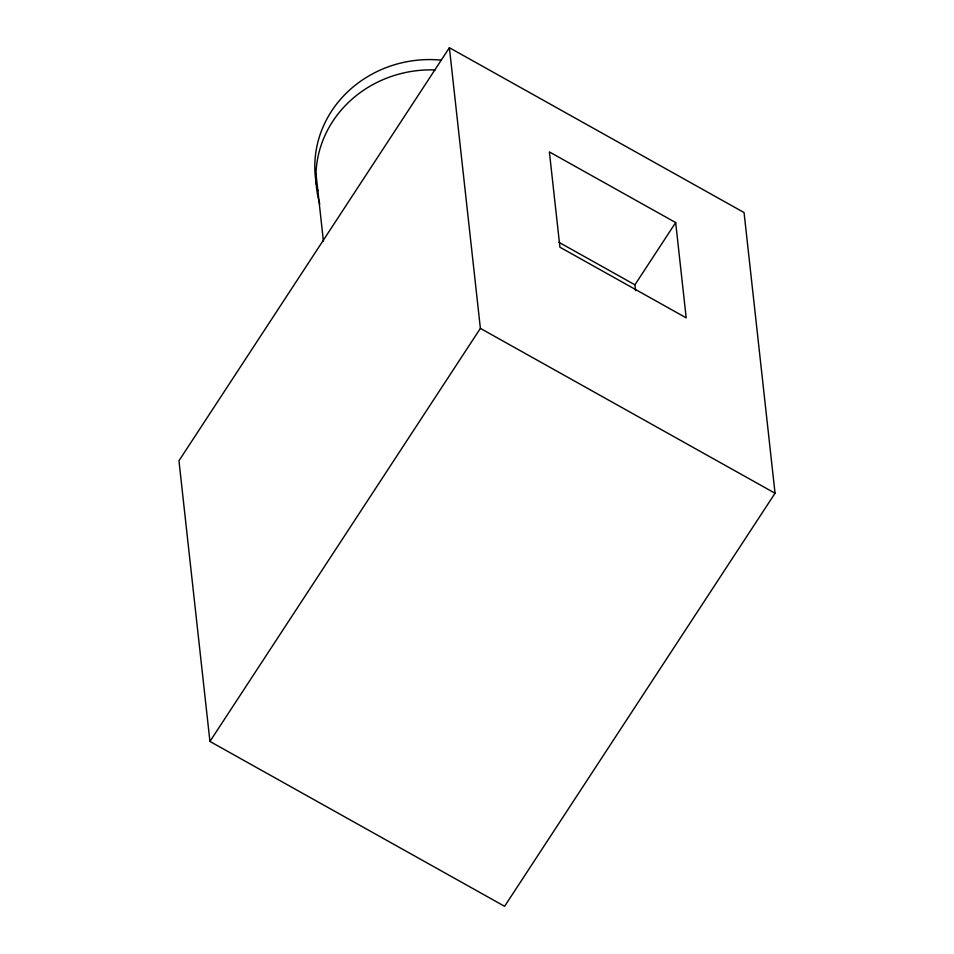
<?xml version="1.0" encoding="UTF-8"?>
<svg xmlns="http://www.w3.org/2000/svg" width="954" height="954" viewBox="0 0 954 954"><rect width="100%" height="100%" fill="white"/><g stroke="black" fill="none" stroke-linecap="round" stroke-linejoin="round"><path stroke-width="1.43" d="M449.394 47.7L178.958 460.77L209.94 741.449L504.606 906.3L775.042 493.23L744.06 212.551L449.394 47.7L480.387 328.379L209.94 741.449M635.567 290.684L634.923 284.817L675.67 222.568L549.385 151.924L559.915 247.205L686.188 317.849L675.67 222.568M558.901 242.28L634.923 284.817M480.387 328.379L775.042 493.23M315.989 173.855L323.466 241.541M319.757 203.941A113.097 105.226 -6.3 0 1 435.107 69.952M317.861 190.86A113.097 105.226 -6.3 0 1 441.332 60.15"/></g></svg>
